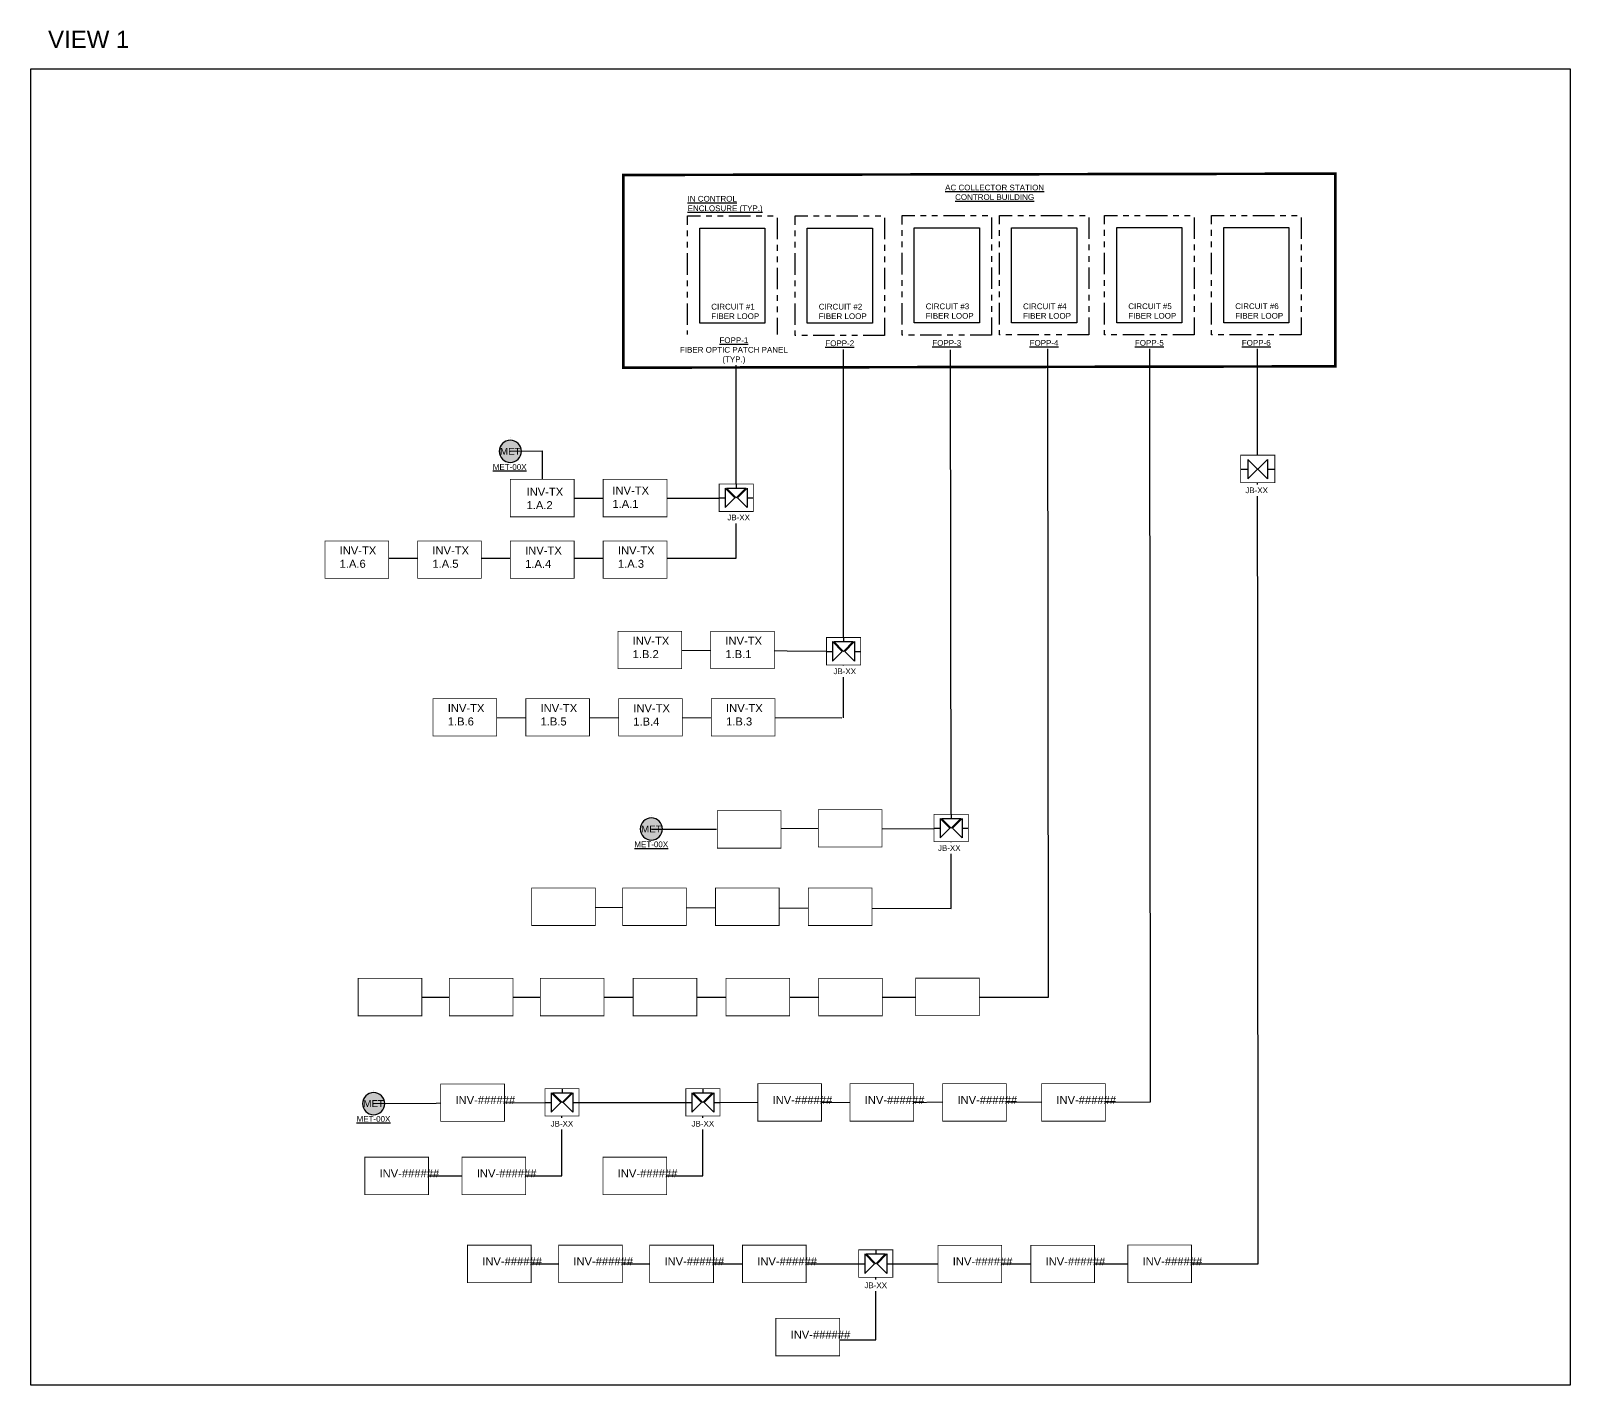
# Model space of a CAD drawing. Header units: feet. Extents: x -18 to 246, y -88 to 32.
# Drawn here: x 101.35 to 128.25, y 8.41 to 32.09 of the extents above; entities that cross this region are included whole.
import ezdxf
from ezdxf.enums import TextEntityAlignment as Align

# ---------------------------------------------------------------- set-up
doc = ezdxf.new("R2010")
doc.units = ezdxf.units.FT
doc.header["$MEASUREMENT"] = 0
for name, pattern in [('PHANTOM', [2.5, 1.25, -0.25, 0.25, -0.25, 0.25, -0.25]), ('PHANTOM2', [1.25, 0.625, -0.125, 0.125, -0.125, 0.125, -0.125]), ('PHANTOM4', [0.6875, 0.3125, 0.0625, -0.0625, 0.0625, -0.0625, 0.0625, -0.0625])]:
    doc.linetypes.add(name, pattern=pattern)
for name, color, linetype in [('E-1LIN', 4, 'Continuous'), ('E-1LIN-EQPM-ENCL', 8, 'PHANTOM2'), ('E-CABL-FO-6_STND', 121, 'FIBER_OPTIC_6 STRAND'), ('E-DASH', 11, 'PHANTOM4'), ('E-EQPM', 5, 'Continuous'), ('E-TXT', 7, 'Continuous'), ('G-ANNO-TEXT', 1, 'Continuous')]:
    doc.layers.add(name, color=color, linetype=linetype)
doc.layers.add('G-NPLT', color=67, linetype='Continuous', plot=False)
doc.styles.add('NEI-A', font='arial.ttf')
doc.styles.get("Standard").update_dxf_attribs({"font": 'arial.ttf'})
doc.linetypes.add('FIBER_OPTIC_6 STRAND', pattern='A,0.2,-0.05,0,-0.05,0.2,-0.15,["FO",Standard,S=0.1,R=0,X=-0.04,Y=-0.05],-0.25,0.2,-0.05,0,-0.05', length=1.2)

# ---------------------------------------------------------------- blocks, each defined once
blk = doc.blocks.new('PCS')
blk.add_wipeout([(10.99599950689899, 16.644323443245312), (12.109496882982516, 16.644323443245312), (12.109496882982516, 15.98943895719498), (10.99599950689899, 15.98943895719498)])
at = {"layer": 'E-1LIN-EQPM-ENCL', "linetype": 'Continuous', "const_width": 0.01350840653452756}
blk.add_lwpolyline([(12.10949688298251, 16.64432344324531), (10.99599950689899, 16.64432344324531), (10.99599950689899, 15.98943895719498), (12.10949688298251, 15.98943895719498)], close=True, dxfattribs=at)
blk = doc.blocks.new('*U24')
h = blk.add_hatch(color=255)
h.dxf.hatch_style = 1
edge = h.paths.add_edge_path()
edge.add_arc((0, 0), 0.2, 0, 360)
at = {"layer": 'defpoints', "color": 2}
for p, q in [((-2.870265935501609e-17, 0.24375), (-2.870265935501609e-17, 0.24375)), ((-2.870265935501609e-17, -0.24375), (-2.870265935501609e-17, -0.24375))]:
    blk.add_line(p, q, dxfattribs=at)
at = {"layer": 'G-ANNO-TEXT', "linetype": 'Continuous'}
blk.add_circle((0, 0), 0.2, dxfattribs=at)
at = {"layer": 'G-ANNO-TEXT', "style": 'NEI-A'}
blk.add_attdef('PV_LEGEND_CALLOUT', text='', height=0.125, dxfattribs=at).set_placement((0, 0), align=Align.MIDDLE_CENTER)
blk.add_attdef('PV_LEGEND_DESCRIPTION', text='', height=0.1, dxfattribs=at).set_placement((0.625, 0), align=Align.MIDDLE_LEFT)
blk = doc.blocks.new('2-WAY FIBER SPLICE')
blk.add_wipeout([(-0.29699114007946936, 0.24032540944159198), (0.2987458897978783, 0.23944830878165202), (0.2978685149386707, -0.24032540944159209), (-0.2943590176365672, -0.235062810309613), (-0.2987458897978854, -0.23593990936033293)])
at = {"layer": 'E-1LIN'}
for p, q in [((-0.2978685149386706, 0.002192750040631353), (-0.1738149756575056, 0.002192750040634905)), ((-0.1738149756574914, 0.1714265243344428), (-0.1738149756574914, -0.1670410242532441)), ((-0.1738149756574914, 0.1714265243344428), (-0.004581201363676346, 0.002192750040585167)), ((-0.1738149756574914, -0.1670410242532441), (-0.004581201363633713, 0.0021927500406278)), ((0.1736443838981749, 0.1714265243344428), (0.004410609604359905, 0.002192750040585167)), ((0.1736443838981749, -0.1670410242532441), (0.004410609604317273, 0.0021927500406278)), ((0.1736443838981749, 0.1714265243344428), (0.1736443838981749, -0.1670410242532441)), ((0.1736443838981749, 0.002192750040631353), (0.2998169842324216, 0.0021927500406278))]:
    blk.add_line(p, q, dxfattribs=at)
at = {"layer": 'E-1LIN-EQPM-ENCL', "linetype": 'Continuous', "const_width": 0.01350840653452756}
blk.add_lwpolyline([(-0.2971848617895176, -0.2352627565275149), (0.2998169842324216, -0.2352627565275149), (0.2998169842324216, 0.244910855740752), (-0.2971848617895176, 0.244910855740752)], close=True, dxfattribs=at)
blk = doc.blocks.new('3-WAY FIBER SPLICE')
blk.add_wipeout([(-0.29699114007946936, 0.24032540944159198), (0.2987458897978783, 0.23944830878165202), (0.2978685149386707, -0.24032540944159209), (-0.2943590176365672, -0.235062810309613), (-0.2987458897978854, -0.23593990936033293)])
at = {"layer": 'E-1LIN'}
for p, q in [((-0.2978685149386706, 0.002192750040631353), (-0.1912261962850152, 0.002192750040634905)), ((-0.191226196285001, 0.1714265243344428), (-0.191226196285001, -0.1670410242532441)), ((-0.191226196285001, 0.1714265243344428), (-0.02199242199118601, 0.002192750040585167)), ((-0.191226196285001, -0.1670410242532441), (-0.02199242199114337, 0.0021927500406278)), ((-0.1679177130723701, 0.1714265243344819), (0.1705498355153168, 0.1714265243344819)), ((-0.1679177130723701, 0.1714265243344819), (0.00131606122148753, 0.002192750040663327)), ((0.001316061221444897, 0.244910855740752), (0.001316061221430687, 0.1714265243344819)), ((0.1705498355153168, 0.1714265243344819), (0.001316061221444897, 0.002192750040631353)), ((0.1929809460034306, 0.1714265243344428), (0.0237471717096156, 0.002192750040585167)), ((0.1929809460034306, -0.1670410242532441), (0.02374717170957297, 0.0021927500406278)), ((0.1929809460034306, 0.1714265243344428), (0.1929809460034306, -0.1670410242532441)), ((0.1929809460034306, 0.002192750040631353), (0.2998169842324216, 0.0021927500406278))]:
    blk.add_line(p, q, dxfattribs=at)
at = {"layer": 'E-1LIN-EQPM-ENCL', "linetype": 'Continuous', "const_width": 0.01350840653452756}
blk.add_lwpolyline([(-0.2971848617895176, -0.2352627565275149), (0.2998169842324216, -0.2352627565275149), (0.2998169842324216, 0.244910855740752), (-0.2971848617895176, 0.244910855740752)], close=True, dxfattribs=at)

msp = doc.modelspace()

# ---------------------------------------------------------------- linework, layer by layer
at = {"layer": 'E-CABL-FO-6_STND', "ltscale": 0.8}
msp.add_line((110.6304507437086, 13.35243063512584), (113.0935743833903, 13.3550309588619), dxfattribs=at)
at = {"layer": 'E-CABL-FO-6_STND', "ltscale": 0.8, "flags": 128}
for points in [[(108.1808498907432, 15.19564575793315), (119.1368458347321, 15.19263984686203), (119.123233309168, 26.52718496240823)], [(111.6083580780454, 21.26306385801518), (115.5520864600039, 21.24290355126708), (115.5520864600039, 26.51307489345059)], [(113.3674551328452, 18.15191689466635), (117.4353293888393, 18.13975278106242), (117.4217168632752, 26.50868735908619)], [(120.920900316652, 13.36299827255686), (120.9051088228975, 26.56274824159906)], [(122.8026927122034, 10.53617659632178), (122.7868457147329, 26.55593023356721)], [(113.675299524317, 22.86979106316105), (113.6751108098725, 26.23979429570903)], [(109.726991776282, 24.73556639296299), (110.2864959726511, 24.74632122480389), (110.2864959726511, 24.24558962881341)], [(110.8436503474975, 23.91814738577711), (113.6752487181171, 23.91814730808635)], [(107.6002463717169, 22.86678062453677), (113.6752997349235, 22.86603011923125)], [(115.5520864600039, 20.0787226620321), (115.5520864600039, 21.24290355126708)], [(108.3771408630754, 20.08573735638867), (115.5246518172898, 20.07874948392654)], [(112.1941679183231, 18.1344200897589), (113.3346933645105, 18.1344200897589)], [(117.4353293888393, 16.76303365718309), (117.4353293888393, 18.13982473818413)], [(110.1015184425025, 16.76633020570013), (117.4353293888393, 16.74498453745608), (117.4353293888393, 16.76303365718309)], [(107.3384807473029, 13.3345846113597), (110.6304548809729, 13.35243063949356)], [(108.297422198444, 12.07037934793631), (110.6304507437086, 12.07093694006365), (110.6304507437086, 13.35243061706515)], [(112.4612526431183, 12.07037934793631), (113.0935743833903, 12.07093694006365), (113.0935743833903, 13.3550309588619)], [(113.0935743833903, 13.3550309588619), (120.9208906253543, 13.36299826269224)], [(110.0928691616014, 10.53431933370857), (116.1151969837816, 10.53485984424513)], [(115.4831373309211, 9.203846048787659), (116.115459071193, 9.203775218986777), (116.1151971991947, 10.53376580840084)], [(116.1151969837816, 10.53485984424513), (122.8026927122034, 10.53617659632178)]]:
    msp.add_lwpolyline(points, dxfattribs=at)
at = {"layer": 'E-DASH', "flags": 128}
for points in [[(114.392342696837, 26.76222252790854), (112.8268542931775, 26.76222252790854), (112.8268542931775, 28.84908988412782), (114.392342696837, 28.84908988412782)], [(118.1407453978289, 26.76831950800989), (116.5752569941694, 26.76831950800989), (116.5752569941694, 28.85518686422917), (118.1407453978289, 28.85518686422917)], [(119.8422412638571, 26.7687677295738), (118.2767528601976, 26.7687677295738), (118.2767528601976, 28.85563508579308), (119.8422412638571, 28.85563508579308)], [(121.6822754788094, 26.76975287291816), (120.11678707515, 26.76975287291816), (120.11678707515, 28.85662022913744), (121.6822754788094, 28.85662022913744)], [(123.5509394019984, 26.77001126806718), (121.985450998339, 26.77001126806718), (121.985450998339, 28.85687862428646), (123.5509394019984, 28.85687862428646)]]:
    msp.add_lwpolyline(points, close=True, dxfattribs=at)
at = {"layer": 'E-EQPM', "color": 5, "flags": 128}
for points in [[(114.178154273595, 26.97345991720787), (113.0410427164195, 26.97345991720787), (113.0410427164195, 28.6378524948285), (114.178154273595, 28.6378524948285)], [(116.0567650662669, 26.97345991720787), (114.9196535090914, 26.97345991720787), (114.9196535090914, 28.6378524948285), (116.0567650662669, 28.6378524948285)], [(117.9265569745869, 26.97955689730921), (116.7894454174114, 26.97955689730921), (116.7894454174114, 28.64394947492984), (117.9265569745869, 28.64394947492984)], [(119.6280528406151, 26.98000511887312), (118.4909412834396, 26.98000511887312), (118.4909412834396, 28.64439769649375), (119.6280528406151, 28.64439769649375)], [(121.4680870555675, 26.98099026221749), (120.330975498392, 26.98099026221749), (120.330975498392, 28.64538283983812), (121.4680870555675, 28.64538283983812)], [(123.3367509787565, 26.9812486573665), (122.199639421581, 26.9812486573665), (122.199639421581, 28.64564123498713), (123.3367509787565, 28.64564123498713)]]:
    msp.add_lwpolyline(points, close=True, dxfattribs=at)
at = {"layer": 'E-TXT', "color": 253, "linetype": 'PHANTOM', "const_width": 0.04502802178175855}
msp.add_lwpolyline([(111.7014995232234, 26.19755709012878), (124.1475899772941, 26.22096543902549), (124.1475899772941, 29.58864342701274), (111.7014995232234, 29.56523507811603)], close=True, dxfattribs=at)

# ---------------------------------------------------------------- block references
at = {"layer": 'G-ANNO-TEXT'}
ref = msp.add_blockref('*U24', (109.726991776282, 24.73556639296299), dxfattribs=dict(at, xscale=-0.9720000292433572, yscale=0.9720000292433572, zscale=0.9720000292433572, rotation=180))
ref.add_attrib('PV_LEGEND_CALLOUT', 'MET', dxfattribs={"height": 0.1215000036554196, "style": 'NEI-A'}).set_placement((109.726991776282, 24.73556639296299), align=Align.MIDDLE_CENTER)
ref = msp.add_blockref('*U24', (112.1941679183231, 18.1344200897589), dxfattribs=dict(at, xscale=-0.9720000292433572, yscale=0.9720000292433572, zscale=0.9720000292433572, rotation=180))
ref.add_attrib('PV_LEGEND_CALLOUT', 'MET', dxfattribs={"height": 0.1215000036554196, "style": 'NEI-A'}).set_placement((112.1941679183231, 18.1344200897589), align=Align.MIDDLE_CENTER)
ref = msp.add_blockref('*U24', (107.3384807473029, 13.3345846113597), dxfattribs=dict(at, xscale=-0.9720000292433572, yscale=0.9720000292433572, zscale=0.9720000292433572, rotation=180))
ref.add_attrib('PV_LEGEND_CALLOUT', 'MET', dxfattribs={"height": 0.1215000036554196, "style": 'NEI-A'}).set_placement((107.3384807473029, 13.3345846113597), align=Align.MIDDLE_CENTER)

# ---------------------------------------------------------------- texts
at = {"layer": 'G-ANNO-TEXT', "insert": (118.1934039794683, 29.39563796866802), "char_height": 0.1, "attachment_point": 2, "style": 'NEI-A'}
msp.add_mtext_dynamic_manual_height_columns('{\\LAC COLLECTOR STATION\\PCONTROL BUILDING}', width=1.857563546903661, gutter_width=0.546875, heights=[0.3830680298602813], dxfattribs=at)
at = {"layer": 'G-ANNO-TEXT', "char_height": 0.1, "style": 'NEI-A'}
for s, insert, width, attachment_point in [('{\\LIN CONTROL ENCLOSURE (TYP.)}', (112.8268542931775, 28.90323545490653), 1.565488403659486, 7), ('CIRCUIT #1 FIBER LOOP', (113.2403187477443, 27.17955916535031), 1.155650688244124, 4), ('CIRCUIT #2\\PFIBER LOOP', (115.1189295404162, 27.17955916535031), 1.155650688244124, 4), ('CIRCUIT #3 FIBER LOOP', (116.9887214487362, 27.18565614545166), 1.155650688244124, 4), ('CIRCUIT #4 FIBER LOOP', (118.6902173147644, 27.18610436701557), 1.155650688244124, 4), ('CIRCUIT #5 FIBER LOOP', (120.5302515297168, 27.18708951035993), 1.155650688244124, 4), ('CIRCUIT #6 FIBER LOOP', (122.3989154529058, 27.18734790550894), 1.155650688244124, 4), ('{\\LMET-00X}', (109.7168439514243, 24.51175130510376), 0.2797221315119032, 2)]:
    msp.add_mtext(s, dxfattribs=dict(at, insert=insert, width=width, attachment_point=attachment_point))
at = {"layer": 'G-ANNO-TEXT', "char_height": 0.1, "attachment_point": 2, "style": 'NEI-A'}
for insert in [(112.1916581362505, 17.91649086101324), (107.3359709652302, 13.11665538261404)]:
    msp.add_mtext('{\\LMET-00X}', dxfattribs=dict(at, insert=insert))
at = {"layer": 'G-NPLT', "insert": (101.6478265753989, 32.0856314722771), "char_height": 0.3, "attachment_point": 1, "style": 'NEI-A'}
msp.add_mtext_dynamic_manual_height_columns('VIEW 1', width=2.484659677658783, gutter_width=0.5, heights=[0.3104365620736691], dxfattribs=at)

# ---------------------------------------------------------------- next in the draw order: block references
for p in [(98.73374777771038, 7.601266185568104), (100.3552469233446, 7.60126614107892), (95.4907494887344, 6.524757085921472), (97.11224863360447, 6.524757085921472), (98.73374777847452, 6.524757085921472), (100.3552469233446, 6.524757085921472), (100.6123585711464, 4.946182657795038), (102.2338577160165, 4.946182657795038), (97.38114135617641, 3.768856156168528), (99.00264050104647, 3.768856156168528), (100.6241396459165, 3.768856156168528), (102.2456387907866, 3.768856156168528), (102.3500455010152, 1.809229234363237), (104.1152691940579, 1.829886275198852), (99.10405195738706, 0.4577120856728385), (100.6969036180329, 0.4577120856728385), (102.318402762903, 0.4577120856728385), (103.939901907773, 0.4577120856728385), (96.07135300776068, -1.121235442286995), (97.66420466840653, -1.121235442287002), (99.25705632905238, -1.121235442287002), (100.8785554739224, -1.121235442287002), (102.5000546187925, -1.119668567580128), (104.1215537636626, -1.119668567580128), (105.8167856399507, -1.117226659001535), (97.51576845492595, -2.964799783953), (103.0582848444108, -2.962245419032655), (104.6690363373055, -2.962245419032655), (106.2905354821756, -2.962245419032655), (108.0199574901476, -2.960678544325781), (96.18792531546151, -4.246501852283828), (97.88850871035663, -4.246501852283828), (100.3517557601358, -4.246501852283828), (97.98337227861886, -5.783304617090952), (99.57622393926471, -5.783304617090959), (101.1690755999106, -5.783304617090959), (102.7905747447806, -5.783304617090959), (106.2087891221906, -5.784921732882744), (107.8302882670606, -5.784921732882744), (109.5255201433488, -5.782479824304147), (103.3736404479386, -7.063569242118994)]:
    msp.add_blockref('PCS', p)

# ---------------------------------------------------------------- next in the draw order: texts
at = {"layer": 'G-ANNO-TEXT', "insert": (113.6357990821821, 26.26341848055589), "char_height": 0.1, "attachment_point": 8, "style": 'NEI-A', "bg_fill": 2}
msp.add_mtext_dynamic_manual_height_columns('{\\LFOPP-1\\P}FIBER OPTIC PATCH PANEL (TYP.)', width=2.040033078049499, gutter_width=0.546875, heights=[0], dxfattribs=at)
at = {"layer": 'G-ANNO-TEXT', "char_height": 0.1, "style": 'NEI-A', "bg_fill": 3, "box_fill_scale": 1.5, "bg_fill_color": 256, "bg_fill_transparency": 0}
for s, width, heights, insert, attachment_point in [('{\\LFOPP-3}', 0.9289548197397313, [0], (117.3563131180708, 26.57871082503576), 8), ('{\\LFOPP-4}', 1.545902800422551, [0], (119.057808984099, 26.57915904659967), 8), ('{\\LFOPP-5}', 1.583326334710632, [0], (120.8978431990514, 26.58014418994404), 8), ('{\\LFOPP-6}', 1.615065562238017, [0], (122.7665071222404, 26.58040258509305), 8), ('JB-XX', 0.7844270833333332, [0], (122.7738121608662, 24.05355969140581), 5), ('JB-XX', 0.5925086997841263, [0.05170532060027305], (113.7192048156173, 23.5790810797328), 5), ('JB-XX', 0.5925086997841263, [0.05170532060027305], (115.5735187698037, 20.89024415352167), 5), ('JB-XX', 0.7844270833333332, [0], (117.4006330566146, 17.80071392567789), 5), ('JB-XX', 0.5925086997841263, [0.05170532060027305], (110.6299012749771, 12.98300048815207), 5), ('JB-XX', 0.5925086997841263, [0.05170532060027305], (113.0931483247563, 12.98300048815207), 5), ('JB-XX', 0.5925086997841263, [0.05170532060027305], (116.115033012559, 10.1582364686329), 5)]:
    msp.add_mtext_dynamic_manual_height_columns(s, width=width, gutter_width=0.546875, heights=heights, dxfattribs=dict(at, insert=insert, attachment_point=attachment_point))

# ---------------------------------------------------------------- next in the draw order: linework, layer by layer
at = {"layer": 'E-DASH', "flags": 128}
msp.add_lwpolyline([(116.2709534895089, 26.76222252790854), (114.7054650858494, 26.76222252790854), (114.7054650858494, 28.84908988412782), (116.2709534895089, 28.84908988412782)], close=True, dxfattribs=at)

# ---------------------------------------------------------------- next in the draw order: texts
at = {"layer": 'G-ANNO-TEXT', "char_height": 0.139854621569094, "attachment_point": 4, "style": 'NEI-A'}
for s, heights, insert in [('INV-TX 1.A.2', [0], (110.0120108460158, 23.91110346474553)), ('INV-TX 1.A.1', [0], (111.5126086832637, 23.93353773263168)), ('INV-TX 1.A.6', [0], (106.7443817836357, 22.88547187657227)), ('INV-TX 1.A.5', [0], (108.3658809285058, 22.88547187657227)), ('INV-TX 1.A.4', [0], (109.9873800733758, 22.88547187657227)), ('INV-TX 1.A.3', [0], (111.6088792182459, 22.88547187657227)), ('INV-TX 1.B.2', [0], (111.8659908660477, 21.30689744844583)), ('INV-TX 1.B.1', [0], (113.4874900109178, 21.30689744844583)), ('INV-TX 1.B.6', [0], (108.6347736510777, 20.12957094681932)), ('INV-TX 1.B.5', [0], (110.2562727959478, 20.12957094681932)), ('INV-TX 1.B.4', [0], (111.8777719408179, 20.12957094681932)), ('INV-TX 1.B.3', [0], (113.4992710856879, 20.12957094681932)), ('INV-######', [0.1446245609131968], (108.7694007498273, 13.39591500669779)), ('INV-######', [0.1446245609131968], (114.3119171393121, 13.39846937161813)), ('INV-######', [0.1446245609131968], (115.9226686322069, 13.39846937161814)), ('INV-######', [0.1446245609131968], (117.5441677770769, 13.39846937161814)), ('INV-######', [0.1446245609131968], (119.2735897850489, 13.39846937161814)), ('INV-######', [0.1446245609131968], (107.4415576103628, 12.11421293836696)), ('INV-######', [0.1446245609131968], (109.142141005258, 12.11421293836697)), ('INV-######', [0.1446245609131968], (111.6053880550372, 12.11421293836697)), ('INV-######', [0.1446245609131968], (109.2370045735202, 10.57741017355983)), ('INV-######', [0.1446245609131968], (110.829856234166, 10.57741017355983)), ('INV-######', [0.1446245609131968], (112.4227078948119, 10.57741017355983)), ('INV-######', [0.1446245609131968], (114.044207039682, 10.57741017355983)), ('INV-######', [0.1446245609131968], (117.4624214170919, 10.57579305776805)), ('INV-######', [0.1446245609131968], (119.0839205619619, 10.57579305776805)), ('INV-######', [0.1446245609131968], (120.7791524382501, 10.57823496634665)), ('INV-######', [0.1446245609131968], (114.6272727428399, 9.297145548531802))]:
    msp.add_mtext_dynamic_manual_height_columns(s, width=0.4443953255175588, gutter_width=0.4671508430686306, heights=heights, dxfattribs=dict(at, insert=insert))

# ---------------------------------------------------------------- next in the draw order: texts
at = {"layer": 'G-ANNO-TEXT', "insert": (115.4865212097508, 26.57261384493442), "char_height": 0.1, "attachment_point": 8, "style": 'NEI-A', "bg_fill": 3, "box_fill_scale": 1.5, "bg_fill_color": 256, "bg_fill_transparency": 0}
msp.add_mtext_dynamic_manual_height_columns('{\\LFOPP-2}', width=1.555247709109819, gutter_width=0.546875, heights=[0], dxfattribs=at)

# ---------------------------------------------------------------- next in the draw order: linework, layer by layer
at = {"layer": 'G-NPLT'}
msp.add_lwpolyline([(101.3456951362603, 31.42358716406075), (128.2547864582709, 31.42358716406075), (128.2547864582709, 8.413000920099364), (101.3456951362603, 8.413000920099364)], close=True, dxfattribs=at)

# ---------------------------------------------------------------- next in the draw order: block references
for name, p in [('2-WAY FIBER SPLICE', (122.7921857751452, 24.42352337892325)), ('3-WAY FIBER SPLICE', (113.6752487181171, 23.91814730808635)), ('3-WAY FIBER SPLICE', (115.5520864600039, 21.23728623924547)), ('3-WAY FIBER SPLICE', (117.432289849107, 18.14711061666827)), ('3-WAY FIBER SPLICE', (110.6304507437086, 13.35243063512584)), ('3-WAY FIBER SPLICE', (113.0922583221689, 13.35283820882127)), ('3-WAY FIBER SPLICE', (116.1151969837816, 10.53485984424513))]:
    msp.add_blockref(name, p)

doc.saveas('drawing.dxf')
